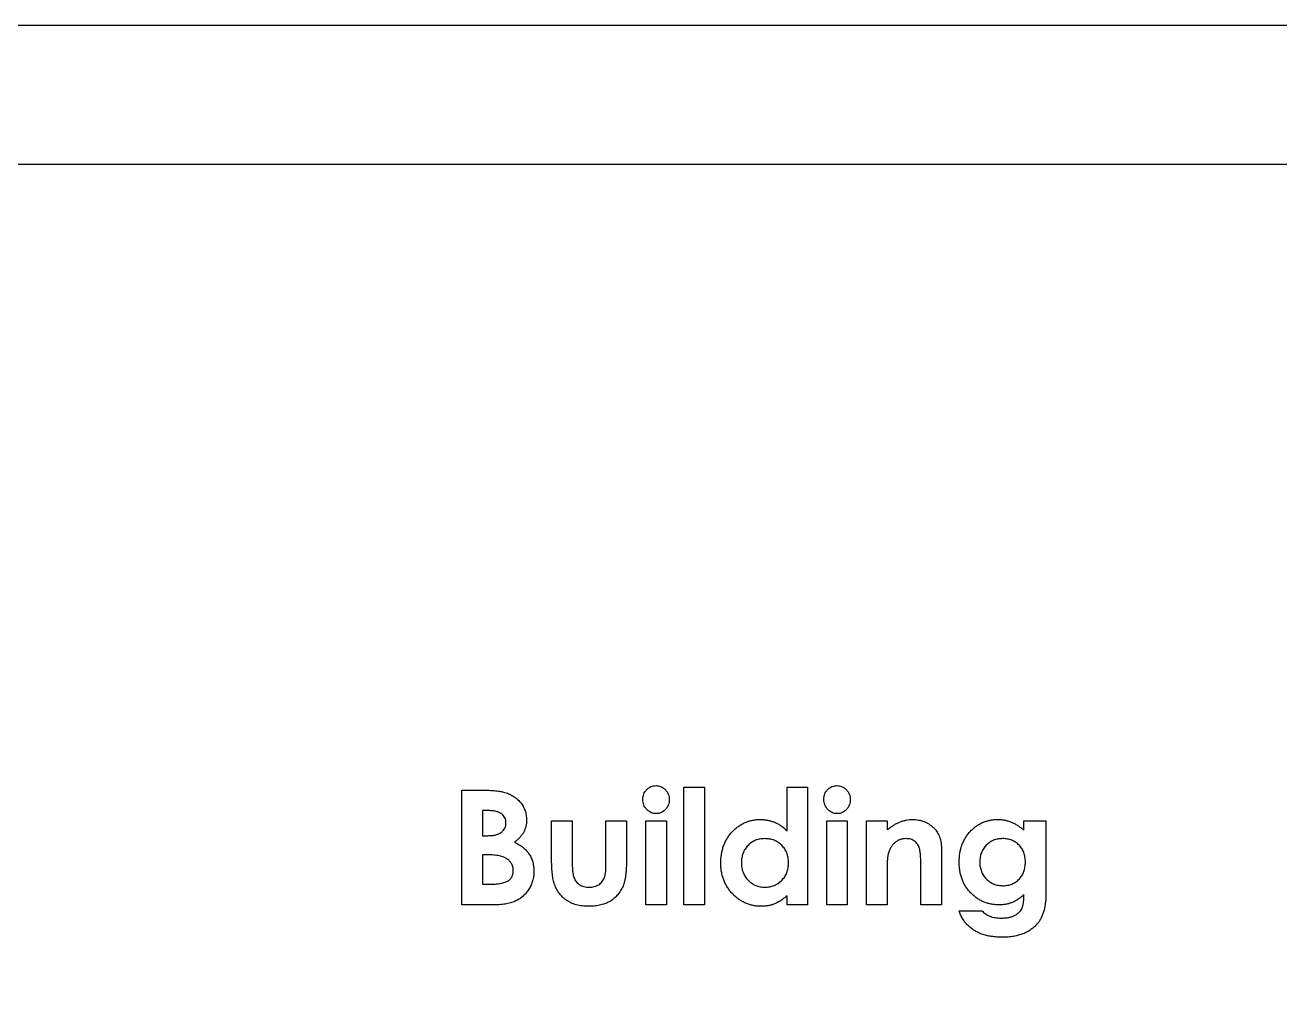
# Model space of a CAD drawing. Header units: millimetres. Extents: x -51 to 558, y -75 to 27.
# Drawn here: x -12.91 to 25.35, y -2.44 to 26.83 of the extents above; entities that cross this region are included whole.
import ezdxf

# ---------------------------------------------------------------- set-up
doc = ezdxf.new("R2010")
doc.units = ezdxf.units.MM

msp = doc.modelspace()

# ---------------------------------------------------------------- linework, layer by layer
at = {"color": 7, "linetype": 'Continuous', "lineweight": 25}
for p, q in [((-44, 22.585), (73.5, 22.585)), ((0.404, 3.5), (0.965, 3.5)), ((0.404, 0), (0.404, 3.5)), ((7.179, 3.59), (7.808, 3.59)), ((7.179, 0), (7.179, 3.59)), ((7.808, 3.59), (7.808, 0)), ((10.321, 3.59), (10.949, 3.59)), ((10.321, 2.26), (10.321, 3.59)), ((10.949, 3.59), (10.949, 0)), ((1.229, 2.872), (1.032, 2.872)), ((1.032, 2.872), (1.032, 2.109)), ((3.141, 2.558), (3.769, 2.558)), ((3.141, 1.501), (3.141, 2.558)), ((3.769, 2.558), (3.769, 1.33)), ((4.801, 2.558), (5.429, 2.558)), ((4.801, 1.309), (4.801, 2.558)), ((5.429, 2.558), (5.429, 1.483)), ((6.013, 2.558), (6.641, 2.558)), ((6.013, 0), (6.013, 2.558)), ((6.641, 2.558), (6.641, 0)), ((11.532, 0), (11.532, 2.558)), ((11.532, 2.558), (12.16, 2.558)), ((12.16, 2.558), (12.16, 0)), ((12.744, 2.558), (13.372, 2.558)), ((12.744, 0), (12.744, 2.558)), ((13.372, 2.558), (13.372, 2.287)), ((17.545, 2.558), (18.218, 2.558)), ((17.545, 2.273), (17.545, 2.558)), ((18.218, 2.558), (18.218, 0.376)), ((1.032, 2.109), (1.199, 2.109)), ((15.032, 1.677), (15.032, 0)), ((1.032, 1.526), (1.032, 0.628)), ((1.182, 1.526), (1.032, 1.526)), ((13.372, 1.018), (13.372, 0)), ((14.404, 0), (14.404, 1.111)), ((1.032, 0.628), (1.213, 0.628)), ((1.388, 0), (0.404, 0)), ((6.641, 0), (6.013, 0)), ((7.808, 0), (7.179, 0)), ((10.321, 0), (10.321, 0.279)), ((10.949, 0), (10.321, 0)), ((12.16, 0), (11.532, 0)), ((13.372, 0), (12.744, 0)), ((15.032, 0), (14.404, 0)), ((15.568, -0.179), (16.266, -0.179))]:
    msp.add_line(p, q, dxfattribs=at)
msp.add_lwpolyline([(-51.177, 26.826), (558.423, 26.826), (558.423, -74.774), (-51.177, -74.774)], close=True)
for points, knots in [([(0.965, 3.5), (1.004, 3.5), (1.08, 3.5), (1.19, 3.496), (1.291, 3.491), (1.385, 3.486), (1.47, 3.476), (1.547, 3.466), (1.616, 3.454), (1.658, 3.443), (1.678, 3.438)], [0, 0, 0, 0, 0.163996, 0.317329, 0.45806, 0.589158, 0.707952, 0.816322, 0.913585, 1, 1, 1, 1]), ([(5.923, 3.215), (5.925, 3.243), (5.928, 3.298), (5.95, 3.377), (5.988, 3.449), (6.039, 3.514), (6.1, 3.567), (6.17, 3.606), (6.246, 3.63), (6.299, 3.633), (6.326, 3.635)], [0, 0, 0, 0, 0.129827, 0.255027, 0.378937, 0.506523, 0.634371, 0.754976, 0.875581, 1, 1, 1, 1]), ([(6.326, 3.635), (6.353, 3.633), (6.406, 3.631), (6.482, 3.605), (6.552, 3.565), (6.614, 3.511), (6.665, 3.445), (6.704, 3.372), (6.726, 3.291), (6.729, 3.235), (6.731, 3.206)], [0, 0, 0, 0, 0.123734, 0.242963, 0.363855, 0.490606, 0.61874, 0.7433, 0.868801, 1, 1, 1, 1]), ([(11.442, 3.215), (11.444, 3.243), (11.447, 3.298), (11.469, 3.377), (11.507, 3.449), (11.558, 3.514), (11.62, 3.567), (11.689, 3.606), (11.765, 3.63), (11.818, 3.633), (11.845, 3.635)], [0, 0, 0, 0, 0.129827, 0.255027, 0.378937, 0.506523, 0.634371, 0.754976, 0.875581, 1, 1, 1, 1]), ([(11.845, 3.635), (11.872, 3.633), (11.925, 3.631), (12.001, 3.605), (12.071, 3.565), (12.133, 3.511), (12.184, 3.445), (12.224, 3.372), (12.245, 3.291), (12.248, 3.235), (12.25, 3.206)], [0, 0, 0, 0, 0.1237336, 0.2429628, 0.3638546, 0.4906062, 0.6187395, 0.7433001, 0.8688012, 1, 1, 1, 1]), ([(1.678, 3.438), (1.705, 3.43), (1.756, 3.416), (1.83, 3.387), (1.901, 3.355), (1.967, 3.319), (2.029, 3.277), (2.086, 3.231), (2.141, 3.181), (2.19, 3.126), (2.234, 3.068), (2.272, 3.006), (2.306, 2.943), (2.332, 2.877), (2.353, 2.808), (2.367, 2.737), (2.377, 2.663), (2.378, 2.613), (2.378, 2.587)], [0, 0, 0, 0, 0.06875, 0.134909, 0.199721, 0.262974, 0.325357, 0.387336, 0.449407, 0.511118, 0.572473, 0.633077, 0.692861, 0.752561, 0.812738, 0.873479, 0.935776, 1, 1, 1, 1]), ([(6.33, 2.782), (6.303, 2.783), (6.249, 2.786), (6.173, 2.811), (6.102, 2.851), (6.04, 2.907), (5.988, 2.973), (5.951, 3.048), (5.927, 3.129), (5.925, 3.186), (5.923, 3.215)], [0, 0, 0, 0, 0.123633, 0.242759, 0.363443, 0.489711, 0.617482, 0.74228, 0.867914, 1, 1, 1, 1]), ([(6.731, 3.206), (6.729, 3.178), (6.726, 3.122), (6.704, 3.042), (6.666, 2.969), (6.614, 2.905), (6.553, 2.851), (6.485, 2.81), (6.409, 2.786), (6.357, 2.783), (6.33, 2.782)], [0, 0, 0, 0, 0.1316206, 0.2564689, 0.3819549, 0.5107043, 0.6373771, 0.7577752, 0.8770078, 1, 1, 1, 1]), ([(11.85, 2.782), (11.822, 2.783), (11.769, 2.786), (11.692, 2.811), (11.621, 2.851), (11.56, 2.907), (11.508, 2.973), (11.47, 3.048), (11.447, 3.129), (11.444, 3.186), (11.442, 3.215)], [0, 0, 0, 0, 0.1236332, 0.2427586, 0.3634427, 0.4897113, 0.6174822, 0.74228, 0.867914, 1, 1, 1, 1]), ([(12.25, 3.206), (12.249, 3.178), (12.246, 3.122), (12.223, 3.042), (12.185, 2.969), (12.134, 2.905), (12.072, 2.851), (12.004, 2.81), (11.929, 2.786), (11.876, 2.783), (11.85, 2.782)], [0, 0, 0, 0, 0.131621, 0.256469, 0.381955, 0.510704, 0.637377, 0.757775, 0.877008, 1, 1, 1, 1]), ([(1.75, 2.503), (1.749, 2.53), (1.746, 2.583), (1.72, 2.656), (1.68, 2.721), (1.632, 2.766), (1.586, 2.796), (1.548, 2.817), (1.505, 2.834), (1.458, 2.848), (1.407, 2.859), (1.351, 2.866), (1.292, 2.871), (1.25, 2.872), (1.229, 2.872)], [0, 0, 0, 0, 0.112332, 0.217189, 0.320776, 0.429446, 0.48689, 0.547348, 0.610552, 0.67854, 0.751006, 0.828563, 0.911494, 1, 1, 1, 1]), ([(1.199, 2.109), (1.222, 2.109), (1.265, 2.11), (1.329, 2.114), (1.387, 2.123), (1.442, 2.135), (1.492, 2.149), (1.537, 2.167), (1.578, 2.189), (1.625, 2.222), (1.675, 2.269), (1.72, 2.339), (1.746, 2.418), (1.749, 2.474), (1.75, 2.503)], [0, 0, 0, 0, 0.088776, 0.171377, 0.248114, 0.321161, 0.388033, 0.452091, 0.512268, 0.568866, 0.676936, 0.781012, 0.886918, 1, 1, 1, 1]), ([(2.378, 2.587), (2.377, 2.554), (2.375, 2.49), (2.36, 2.395), (2.331, 2.306), (2.294, 2.22), (2.244, 2.137), (2.18, 2.059), (2.104, 1.983), (2.045, 1.937), (2.015, 1.913)], [0, 0, 0, 0, 0.12327, 0.242641, 0.359427, 0.47555, 0.593898, 0.720202, 0.854465, 1, 1, 1, 1]), ([(8.301, 1.274), (8.302, 1.321), (8.305, 1.415), (8.321, 1.551), (8.349, 1.681), (8.387, 1.804), (8.437, 1.921), (8.497, 2.032), (8.569, 2.135), (8.652, 2.231), (8.741, 2.318), (8.837, 2.394), (8.937, 2.458), (9.043, 2.511), (9.153, 2.552), (9.267, 2.582), (9.387, 2.6), (9.468, 2.602), (9.509, 2.603)], [0, 0, 0, 0, 0.071018, 0.139309, 0.205474, 0.269598, 0.332253, 0.39483, 0.457376, 0.520582, 0.583374, 0.644082, 0.70304, 0.761664, 0.819844, 0.878346, 0.938412, 1, 1, 1, 1]), ([(9.509, 2.603), (9.547, 2.601), (9.623, 2.599), (9.734, 2.584), (9.841, 2.556), (9.946, 2.519), (10.046, 2.47), (10.142, 2.411), (10.235, 2.341), (10.292, 2.287), (10.321, 2.26)], [0, 0, 0, 0, 0.126487, 0.250129, 0.371755, 0.493597, 0.615962, 0.740516, 0.867782, 1, 1, 1, 1]), ([(13.372, 2.287), (13.408, 2.315), (13.476, 2.368), (13.58, 2.436), (13.679, 2.492), (13.773, 2.534), (13.866, 2.564), (13.958, 2.586), (14.052, 2.6), (14.114, 2.602), (14.146, 2.603)], [0, 0, 0, 0, 0.15958, 0.304989, 0.436681, 0.556242, 0.668759, 0.779379, 0.889778, 1, 1, 1, 1]), ([(14.146, 2.603), (14.178, 2.602), (14.24, 2.6), (14.332, 2.588), (14.42, 2.567), (14.505, 2.538), (14.585, 2.501), (14.663, 2.456), (14.736, 2.401), (14.781, 2.36), (14.804, 2.339)], [0, 0, 0, 0, 0.131105, 0.257369, 0.381171, 0.503299, 0.625248, 0.747811, 0.872434, 1, 1, 1, 1]), ([(14.804, 2.339), (14.822, 2.32), (14.859, 2.28), (14.905, 2.214), (14.945, 2.141), (14.977, 2.061), (15.001, 1.974), (15.02, 1.881), (15.03, 1.781), (15.031, 1.712), (15.032, 1.677)], [0, 0, 0, 0, 0.111198, 0.22321, 0.337546, 0.456528, 0.581244, 0.713405, 0.852659, 1, 1, 1, 1]), ([(15.941, 2.272), (15.97, 2.298), (16.025, 2.35), (16.116, 2.418), (16.211, 2.475), (16.31, 2.521), (16.412, 2.558), (16.519, 2.584), (16.631, 2.6), (16.706, 2.602), (16.744, 2.603)], [0, 0, 0, 0, 0.130259, 0.256681, 0.379784, 0.501471, 0.623319, 0.746312, 0.871731, 1, 1, 1, 1]), ([(16.744, 2.603), (16.78, 2.602), (16.851, 2.6), (16.956, 2.586), (17.058, 2.561), (17.157, 2.527), (17.256, 2.482), (17.353, 2.424), (17.451, 2.355), (17.513, 2.301), (17.545, 2.273)], [0, 0, 0, 0, 0.121015, 0.2398, 0.357658, 0.474596, 0.595177, 0.721609, 0.856445, 1, 1, 1, 1]), ([(9.641, 2.019), (9.616, 2.018), (9.567, 2.017), (9.495, 2.008), (9.426, 1.992), (9.361, 1.968), (9.298, 1.94), (9.239, 1.904), (9.184, 1.861), (9.131, 1.813), (9.084, 1.76), (9.043, 1.703), (9.008, 1.642), (8.978, 1.578), (8.957, 1.509), (8.941, 1.437), (8.932, 1.362), (8.93, 1.31), (8.929, 1.284)], [0, 0, 0, 0, 0.065523, 0.128421, 0.189996, 0.250359, 0.309744, 0.369856, 0.430537, 0.492876, 0.555257, 0.616197, 0.677577, 0.738631, 0.800922, 0.864882, 0.931422, 1, 1, 1, 1]), ([(10.365, 1.286), (10.365, 1.313), (10.363, 1.365), (10.354, 1.441), (10.338, 1.513), (10.316, 1.582), (10.287, 1.647), (10.25, 1.707), (10.209, 1.765), (10.161, 1.816), (10.108, 1.865), (10.051, 1.906), (9.991, 1.941), (9.928, 1.97), (9.861, 1.992), (9.791, 2.008), (9.717, 2.017), (9.667, 2.018), (9.641, 2.019)], [0, 0, 0, 0, 0.069163, 0.135096, 0.199063, 0.261548, 0.322044, 0.382646, 0.443385, 0.505155, 0.566516, 0.627254, 0.687026, 0.74697, 0.807539, 0.869733, 0.933259, 1, 1, 1, 1]), ([(13.95, 2.019), (13.918, 2.018), (13.854, 2.014), (13.761, 1.99), (13.677, 1.948), (13.6, 1.891), (13.532, 1.82), (13.477, 1.735), (13.431, 1.639), (13.411, 1.569), (13.401, 1.533)], [0, 0, 0, 0, 0.123024, 0.240658, 0.35739, 0.477137, 0.600009, 0.725225, 0.857762, 1, 1, 1, 1]), ([(14.404, 1.111), (14.404, 1.147), (14.403, 1.216), (14.402, 1.316), (14.398, 1.405), (14.394, 1.486), (14.387, 1.556), (14.381, 1.617), (14.372, 1.669), (14.359, 1.724), (14.338, 1.783), (14.305, 1.845), (14.262, 1.898), (14.213, 1.942), (14.156, 1.977), (14.093, 2.002), (14.024, 2.017), (13.975, 2.018), (13.95, 2.019)], [0, 0, 0, 0, 0.093679, 0.179518, 0.256937, 0.32593, 0.387213, 0.440139, 0.484952, 0.522188, 0.586422, 0.647004, 0.704202, 0.760716, 0.817414, 0.875213, 0.935194, 1, 1, 1, 1]), ([(15.571, 1.301), (15.571, 1.35), (15.573, 1.446), (15.592, 1.587), (15.62, 1.72), (15.66, 1.846), (15.714, 1.964), (15.778, 2.074), (15.852, 2.179), (15.912, 2.241), (15.941, 2.272)], [0, 0, 0, 0, 0.138016, 0.269734, 0.396745, 0.520319, 0.640547, 0.759724, 0.879131, 1, 1, 1, 1]), ([(16.894, 2.019), (16.87, 2.018), (16.821, 2.017), (16.75, 2.008), (16.683, 1.992), (16.618, 1.97), (16.557, 1.941), (16.5, 1.906), (16.445, 1.865), (16.395, 1.817), (16.348, 1.766), (16.309, 1.71), (16.274, 1.651), (16.247, 1.589), (16.224, 1.523), (16.211, 1.454), (16.2, 1.382), (16.199, 1.333), (16.199, 1.308)], [0, 0, 0, 0, 0.066197, 0.130325, 0.192491, 0.253031, 0.313597, 0.374077, 0.434784, 0.49761, 0.560052, 0.621032, 0.682272, 0.742887, 0.804621, 0.867736, 0.932571, 1, 1, 1, 1]), ([(17.59, 1.303), (17.589, 1.329), (17.588, 1.38), (17.579, 1.454), (17.564, 1.525), (17.543, 1.592), (17.515, 1.655), (17.481, 1.714), (17.442, 1.77), (17.396, 1.821), (17.346, 1.868), (17.292, 1.908), (17.235, 1.943), (17.173, 1.971), (17.109, 1.993), (17.04, 2.008), (16.968, 2.018), (16.919, 2.019), (16.894, 2.019)], [0, 0, 0, 0, 0.069444, 0.135592, 0.199609, 0.261895, 0.32322, 0.383708, 0.44425, 0.505361, 0.566852, 0.626748, 0.685936, 0.745803, 0.8065, 0.868686, 0.933056, 1, 1, 1, 1]), ([(2.015, 1.913), (2.04, 1.9), (2.088, 1.875), (2.157, 1.835), (2.22, 1.792), (2.279, 1.747), (2.332, 1.698), (2.381, 1.649), (2.423, 1.596), (2.462, 1.541), (2.495, 1.484), (2.524, 1.424), (2.548, 1.362), (2.569, 1.297), (2.584, 1.23), (2.594, 1.16), (2.602, 1.087), (2.602, 1.038), (2.603, 1.013)], [0, 0, 0, 0, 0.072791, 0.142723, 0.209491, 0.274716, 0.336886, 0.397686, 0.457054, 0.515313, 0.572822, 0.630776, 0.689505, 0.748743, 0.809225, 0.870715, 0.934265, 1, 1, 1, 1]), ([(13.401, 1.533), (13.399, 1.521), (13.393, 1.496), (13.388, 1.453), (13.382, 1.402), (13.38, 1.342), (13.375, 1.273), (13.374, 1.196), (13.372, 1.11), (13.372, 1.05), (13.372, 1.018)], [0, 0, 0, 0, 0.06792, 0.151476, 0.251213, 0.366854, 0.500124, 0.650932, 0.816647, 1, 1, 1, 1]), ([(1.974, 1.038), (1.974, 1.056), (1.973, 1.092), (1.964, 1.145), (1.949, 1.194), (1.93, 1.241), (1.903, 1.284), (1.872, 1.324), (1.833, 1.361), (1.79, 1.396), (1.74, 1.427), (1.683, 1.454), (1.618, 1.476), (1.545, 1.494), (1.465, 1.509), (1.377, 1.518), (1.282, 1.525), (1.216, 1.525), (1.182, 1.526)], [0, 0, 0, 0, 0.052826, 0.102892, 0.151698, 0.199578, 0.247224, 0.295723, 0.346254, 0.398507, 0.45429, 0.514042, 0.579093, 0.650037, 0.727451, 0.811452, 0.902476, 1, 1, 1, 1]), ([(3.217, 0.662), (3.211, 0.683), (3.197, 0.729), (3.182, 0.805), (3.17, 0.892), (3.159, 0.991), (3.151, 1.102), (3.145, 1.224), (3.142, 1.359), (3.141, 1.452), (3.141, 1.501)], [0, 0, 0, 0, 0.078489, 0.169084, 0.27382, 0.391507, 0.522919, 0.668204, 0.826661, 1, 1, 1, 1]), ([(3.769, 1.33), (3.769, 1.301), (3.769, 1.246), (3.772, 1.167), (3.777, 1.094), (3.782, 1.029), (3.79, 0.97), (3.799, 0.918), (3.809, 0.872), (3.825, 0.822), (3.851, 0.766), (3.89, 0.708), (3.938, 0.657), (3.993, 0.614), (4.056, 0.58), (4.127, 0.556), (4.204, 0.541), (4.257, 0.539), (4.285, 0.538)], [0, 0, 0, 0, 0.079209, 0.152021, 0.21846, 0.279211, 0.333765, 0.382147, 0.424476, 0.461742, 0.528577, 0.592159, 0.655492, 0.719257, 0.784372, 0.852388, 0.923237, 1, 1, 1, 1]), ([(4.758, 0.839), (4.762, 0.849), (4.77, 0.872), (4.777, 0.912), (4.785, 0.959), (4.792, 1.014), (4.795, 1.076), (4.799, 1.147), (4.801, 1.225), (4.801, 1.28), (4.801, 1.309)], [0, 0, 0, 0, 0.070118, 0.154778, 0.255145, 0.371211, 0.504546, 0.652553, 0.818173, 1, 1, 1, 1]), ([(5.429, 1.483), (5.429, 1.43), (5.429, 1.327), (5.423, 1.181), (5.415, 1.048), (5.404, 0.927), (5.389, 0.82), (5.37, 0.726), (5.349, 0.644), (5.33, 0.595), (5.322, 0.573)], [0, 0, 0, 0, 0.1735089, 0.332669, 0.4775423, 0.6082373, 0.7258639, 0.8306299, 0.9212658, 1, 1, 1, 1]), ([(9.528, -0.045), (9.487, -0.044), (9.406, -0.042), (9.287, -0.023), (9.173, 0.006), (9.062, 0.048), (8.956, 0.102), (8.853, 0.166), (8.756, 0.244), (8.663, 0.332), (8.579, 0.428), (8.504, 0.532), (8.442, 0.642), (8.39, 0.757), (8.35, 0.878), (8.321, 1.005), (8.304, 1.138), (8.302, 1.228), (8.301, 1.274)], [0, 0, 0, 0, 0.06128, 0.121092, 0.179634, 0.238304, 0.297437, 0.357507, 0.419513, 0.4836, 0.548295, 0.611487, 0.674313, 0.737107, 0.80016, 0.864737, 0.931381, 1, 1, 1, 1]), ([(8.929, 1.284), (8.93, 1.257), (8.932, 1.205), (8.941, 1.129), (8.957, 1.056), (8.98, 0.987), (9.009, 0.922), (9.044, 0.859), (9.087, 0.802), (9.135, 0.747), (9.188, 0.699), (9.244, 0.655), (9.303, 0.619), (9.366, 0.59), (9.431, 0.566), (9.499, 0.551), (9.571, 0.541), (9.619, 0.539), (9.644, 0.538)], [0, 0, 0, 0, 0.068696, 0.135365, 0.199461, 0.262264, 0.323991, 0.385461, 0.447171, 0.510418, 0.573171, 0.634271, 0.693954, 0.753723, 0.813084, 0.873629, 0.936158, 1, 1, 1, 1]), ([(9.644, 0.538), (9.669, 0.539), (9.719, 0.541), (9.793, 0.55), (9.863, 0.566), (9.929, 0.589), (9.992, 0.618), (10.052, 0.653), (10.108, 0.696), (10.161, 0.744), (10.209, 0.797), (10.251, 0.856), (10.287, 0.917), (10.315, 0.984), (10.338, 1.054), (10.354, 1.127), (10.363, 1.205), (10.365, 1.259), (10.365, 1.286)], [0, 0, 0, 0, 0.065626, 0.128662, 0.18979, 0.249707, 0.309189, 0.3685, 0.428644, 0.489937, 0.552121, 0.612878, 0.67405, 0.735729, 0.798305, 0.862953, 0.930169, 1, 1, 1, 1]), ([(16.779, 0), (16.738, 0.001), (16.656, 0.003), (16.536, 0.021), (16.42, 0.05), (16.309, 0.09), (16.204, 0.142), (16.103, 0.205), (16.009, 0.282), (15.919, 0.367), (15.837, 0.462), (15.766, 0.563), (15.705, 0.671), (15.656, 0.786), (15.617, 0.906), (15.59, 1.032), (15.574, 1.165), (15.572, 1.255), (15.571, 1.301)], [0, 0, 0, 0, 0.062973, 0.1237, 0.183445, 0.242476, 0.301273, 0.360988, 0.421869, 0.484864, 0.548268, 0.610431, 0.67277, 0.73514, 0.798288, 0.86338, 0.930319, 1, 1, 1, 1]), ([(16.199, 1.308), (16.199, 1.282), (16.2, 1.231), (16.21, 1.157), (16.225, 1.086), (16.248, 1.019), (16.276, 0.955), (16.31, 0.894), (16.352, 0.838), (16.399, 0.786), (16.451, 0.738), (16.506, 0.697), (16.565, 0.661), (16.627, 0.633), (16.692, 0.611), (16.761, 0.595), (16.833, 0.586), (16.881, 0.584), (16.906, 0.583)], [0, 0, 0, 0, 0.06862, 0.134675, 0.197932, 0.260448, 0.321294, 0.382443, 0.443854, 0.505984, 0.568072, 0.628986, 0.688849, 0.748568, 0.809329, 0.870916, 0.934441, 1, 1, 1, 1]), ([(16.906, 0.583), (16.93, 0.584), (16.978, 0.584), (17.048, 0.595), (17.114, 0.61), (17.178, 0.632), (17.237, 0.66), (17.294, 0.694), (17.347, 0.735), (17.397, 0.781), (17.442, 0.833), (17.482, 0.888), (17.515, 0.948), (17.543, 1.012), (17.563, 1.079), (17.579, 1.151), (17.588, 1.226), (17.589, 1.277), (17.59, 1.303)], [0, 0, 0, 0, 0.065461, 0.128347, 0.189068, 0.248938, 0.308024, 0.366703, 0.426834, 0.487805, 0.549753, 0.610659, 0.671749, 0.733442, 0.796702, 0.861717, 0.929511, 1, 1, 1, 1]), ([(1.213, 0.628), (1.249, 0.628), (1.317, 0.629), (1.416, 0.634), (1.506, 0.642), (1.586, 0.653), (1.657, 0.667), (1.719, 0.686), (1.773, 0.706), (1.818, 0.731), (1.854, 0.76), (1.887, 0.79), (1.914, 0.824), (1.936, 0.861), (1.954, 0.901), (1.965, 0.944), (1.974, 0.99), (1.974, 1.021), (1.974, 1.038)], [0, 0, 0, 0, 0.109567, 0.210657, 0.302002, 0.385143, 0.459013, 0.524719, 0.583227, 0.634208, 0.681186, 0.726275, 0.770113, 0.81408, 0.857994, 0.903339, 0.950545, 1, 1, 1, 1]), ([(2.603, 1.013), (2.601, 0.965), (2.597, 0.871), (2.568, 0.732), (2.519, 0.601), (2.453, 0.478), (2.371, 0.365), (2.277, 0.267), (2.172, 0.184), (2.075, 0.127), (1.991, 0.09), (1.922, 0.066), (1.847, 0.045), (1.766, 0.03), (1.68, 0.016), (1.588, 0.007), (1.49, 0.001), (1.423, 0), (1.388, 0)], [0, 0, 0, 0, 0.0802589, 0.1583906, 0.2362576, 0.3151048, 0.3932217, 0.4687313, 0.5427813, 0.6177082, 0.6563652, 0.6970797, 0.7406969, 0.7867287, 0.8355791, 0.8872495, 0.9418977, 1, 1, 1, 1]), ([(4.285, 0.538), (4.313, 0.539), (4.367, 0.541), (4.444, 0.555), (4.515, 0.579), (4.58, 0.612), (4.637, 0.656), (4.686, 0.708), (4.728, 0.769), (4.748, 0.815), (4.758, 0.839)], [0, 0, 0, 0, 0.139609, 0.269396, 0.393097, 0.513048, 0.63087, 0.750168, 0.871652, 1, 1, 1, 1]), ([(4.283, -0.045), (4.248, -0.044), (4.18, -0.044), (4.08, -0.034), (3.986, -0.021), (3.896, 0.001), (3.812, 0.026), (3.732, 0.059), (3.658, 0.097), (3.589, 0.14), (3.526, 0.19), (3.466, 0.243), (3.413, 0.302), (3.364, 0.365), (3.319, 0.432), (3.28, 0.504), (3.245, 0.581), (3.227, 0.635), (3.217, 0.662)], [0, 0, 0, 0, 0.0757025, 0.1481241, 0.2174373, 0.2837142, 0.347492, 0.4094563, 0.4694236, 0.5283211, 0.5866309, 0.6441636, 0.7013207, 0.7592287, 0.8175474, 0.876646, 0.9373422, 1, 1, 1, 1]), ([(5.322, 0.573), (5.31, 0.549), (5.288, 0.501), (5.249, 0.433), (5.207, 0.368), (5.16, 0.309), (5.109, 0.254), (5.055, 0.202), (4.996, 0.156), (4.934, 0.114), (4.868, 0.077), (4.797, 0.043), (4.722, 0.017), (4.642, -0.006), (4.559, -0.023), (4.471, -0.036), (4.378, -0.043), (4.315, -0.044), (4.283, -0.045)], [0, 0, 0, 0, 0.062332, 0.123038, 0.182379, 0.241301, 0.29909, 0.356854, 0.414585, 0.47302, 0.531768, 0.592415, 0.654416, 0.71783, 0.784562, 0.853315, 0.92484, 1, 1, 1, 1]), ([(10.321, 0.279), (10.289, 0.252), (10.229, 0.199), (10.134, 0.131), (10.038, 0.074), (9.942, 0.029), (9.844, -0.004), (9.742, -0.028), (9.637, -0.042), (9.565, -0.044), (9.528, -0.045)], [0, 0, 0, 0, 0.14115, 0.273944, 0.399987, 0.519719, 0.636176, 0.754371, 0.875257, 1, 1, 1, 1]), ([(17.545, 0.319), (17.517, 0.292), (17.464, 0.239), (17.376, 0.172), (17.287, 0.117), (17.195, 0.073), (17.099, 0.04), (16.998, 0.017), (16.891, 0.003), (16.817, 0.001), (16.779, 0)], [0, 0, 0, 0, 0.135251, 0.263928, 0.385524, 0.503705, 0.620733, 0.741155, 0.867767, 1, 1, 1, 1]), ([(16.851, -0.404), (16.891, -0.403), (16.969, -0.402), (17.078, -0.386), (17.176, -0.362), (17.26, -0.327), (17.333, -0.284), (17.394, -0.234), (17.444, -0.18), (17.477, -0.129), (17.497, -0.082), (17.51, -0.042), (17.52, 0.005), (17.53, 0.056), (17.536, 0.114), (17.541, 0.177), (17.545, 0.246), (17.545, 0.294), (17.545, 0.319)], [0, 0, 0, 0, 0.103523, 0.197721, 0.282266, 0.359994, 0.431569, 0.49787, 0.56009, 0.620807, 0.652682, 0.689174, 0.72906, 0.773983, 0.823375, 0.87735, 0.936618, 1, 1, 1, 1]), ([(18.218, 0.376), (18.217, 0.324), (18.216, 0.223), (18.204, 0.077), (18.184, -0.058), (18.155, -0.183), (18.118, -0.297), (18.073, -0.4), (18.021, -0.494), (17.977, -0.548), (17.956, -0.575)], [0, 0, 0, 0, 0.155478, 0.300234, 0.436257, 0.562885, 0.681681, 0.792784, 0.898941, 1, 1, 1, 1]), ([(16.898, -0.987), (16.837, -0.986), (16.721, -0.984), (16.555, -0.967), (16.403, -0.938), (16.265, -0.897), (16.14, -0.845), (16.026, -0.782), (15.922, -0.706), (15.827, -0.622), (15.744, -0.526), (15.673, -0.42), (15.613, -0.304), (15.583, -0.221), (15.568, -0.179)], [0, 0, 0, 0, 0.107843, 0.207411, 0.299345, 0.383942, 0.46371, 0.541137, 0.616855, 0.692287, 0.767513, 0.843065, 0.92024, 1, 1, 1, 1]), ([(16.266, -0.179), (16.282, -0.197), (16.315, -0.233), (16.372, -0.278), (16.436, -0.317), (16.506, -0.349), (16.583, -0.373), (16.666, -0.392), (16.757, -0.402), (16.819, -0.403), (16.851, -0.404)], [0, 0, 0, 0, 0.1111214, 0.2236549, 0.3379432, 0.4557772, 0.5798244, 0.7118095, 0.8514539, 1, 1, 1, 1]), ([(17.956, -0.575), (17.926, -0.608), (17.866, -0.674), (17.76, -0.758), (17.643, -0.829), (17.515, -0.887), (17.376, -0.932), (17.227, -0.964), (17.066, -0.984), (16.955, -0.986), (16.898, -0.987)], [0, 0, 0, 0, 0.1145, 0.228421, 0.343997, 0.462956, 0.586703, 0.716303, 0.854131, 1, 1, 1, 1])]:
    msp.add_open_spline(points, degree=3, knots=knots, dxfattribs=at)

doc.saveas('drawing.dxf')
